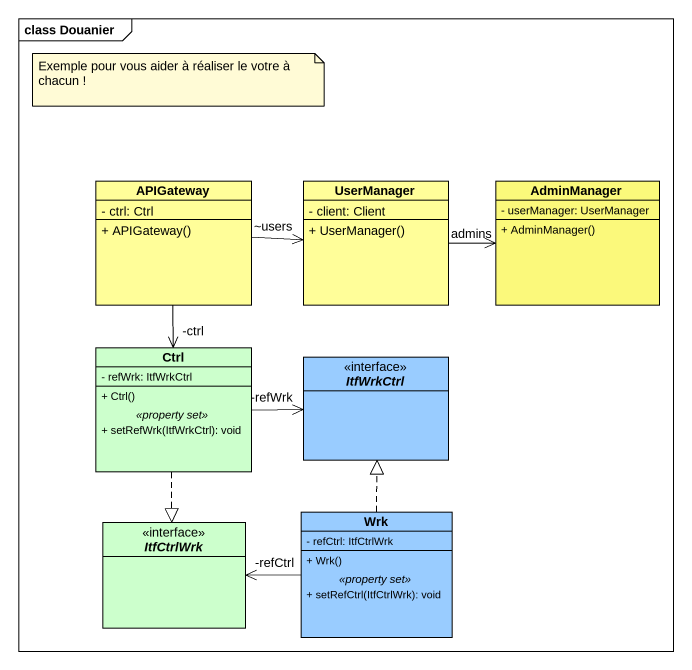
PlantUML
@startuml
mainframe class Douanier
hide circle
hide empty members
skinparam classAttributeIconSize 0
class APIGateway #FFFE99 {
  - ctrl: Ctrl
  + APIGateway()
}
class UserManager #FFFE99 {
  - client: Client
  + UserManager()
}
class AdminManager #FBF97B {
  - userManager: UserManager
  + AdminManager()
}
class Ctrl #CCFFCC {
  - refWrk: ItfWrkCtrl
  --
  + Ctrl()
  .. <<property set>> ..
  + setRefWrk(ItfWrkCtrl): void
}
interface ItfWrkCtrl #99CCFF
interface ItfCtrlWrk #CCFFCC
class Wrk #99CCFF {
  - refCtrl: ItfCtrlWrk
  --
  + Wrk()
  .. <<property set>> ..
  + setRefCtrl(ItfCtrlWrk): void
}
APIGateway -right-> "~users" UserManager
APIGateway --> "-ctrl" Ctrl
UserManager -right-> AdminManager : admins
Ctrl -right-> "-refWrk" ItfWrkCtrl
Ctrl ..|> ItfCtrlWrk
Wrk .up.|> ItfWrkCtrl
Wrk -left-> "-refCtrl" ItfCtrlWrk
note as N1
  Exemple pour vous aider à réaliser le votre à chacun !
end note
@enduml
